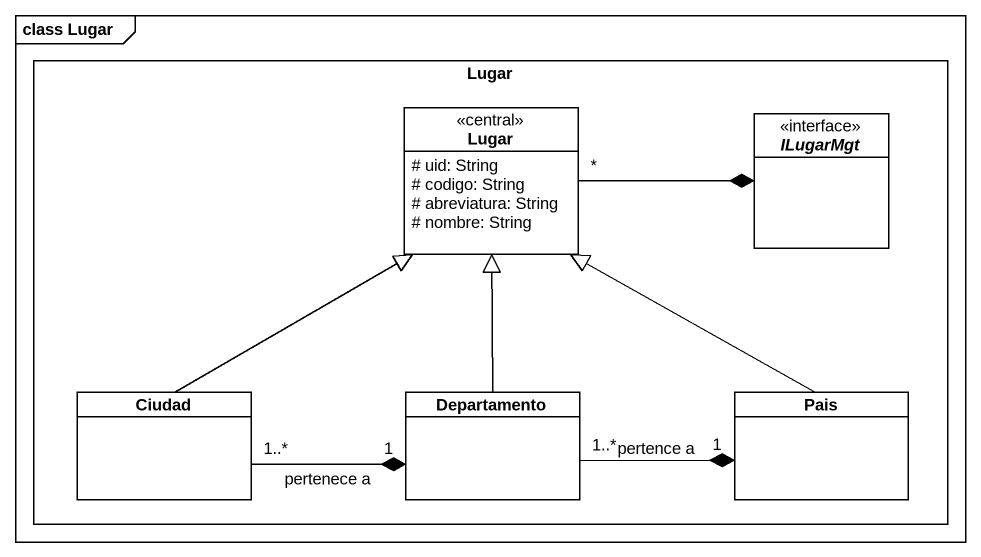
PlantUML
@startuml
mainframe class Lugar
hide circle
hide empty members
skinparam classAttributeIconSize 0
rectangle Lugar {
  class "Lugar" as Lugar_2 <<central>> {
    # uid: String
    # codigo: String
    # abreviatura: String
    # nombre: String
  }
  interface ILugarMgt <<interface>>
  class Ciudad
  class Departamento
  class Pais
}
Lugar_2 "*" -right-* ILugarMgt
Ciudad -up-|> Lugar_2
Ciudad "1..*" -right-* "1" Departamento : pertenece a
Departamento -up-|> Lugar_2
Departamento "1..*" -right-* "1" Pais : pertence a
Pais -up-|> Lugar_2
@enduml
